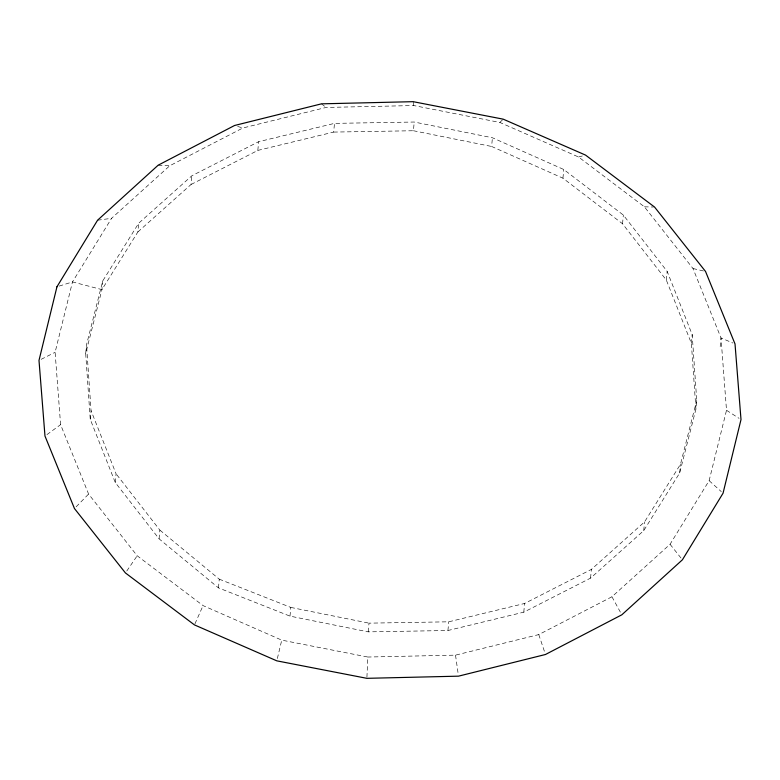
<?xml version="1.0" encoding="UTF-8"?>
<svg xmlns="http://www.w3.org/2000/svg" width="780" height="780" viewBox="0 0 780 780"><rect width="100%" height="100%" fill="white"/><g stroke="black" fill="none" stroke-linecap="round" stroke-linejoin="round"><path stroke-width="0.58" stroke-dasharray="3.9 2.92" d="M366.922 677.147L367.848 657.033L281.746 640.136L203.073 605.602L137.192 555.779L88.598 494.062L60.596 424.661L55.107 352.306L72.481 281.921L111.559 218.322L169.66 165.818L242.833 127.998L326.098 107.445L413.77 105.553L499.873 122.45L578.545 156.995L644.417 206.817L693.01 268.535L721.012 337.925L726.511 410.28L709.127 480.665L670.059 544.274L611.949 596.768L538.775 634.588L455.52 655.142L367.848 657.033M85.693 353.515L86.502 344.809L102.755 280.907L138.684 223.246L191.851 175.773L258.638 141.707L334.483 123.377L414.219 122.031L492.424 137.758L563.745 169.484L623.347 215.066L667.154 271.372L692.182 334.571L696.725 400.374L695.916 409.081L679.673 472.982L643.734 530.634L590.567 578.117L523.78 612.173L447.935 630.513L368.199 631.858L290.004 616.132L218.468 587.876L159.071 538.824L115.274 482.518L90.246 419.308L85.693 353.515L101.946 289.614L102.755 280.907M90.246 419.308L91.045 410.602L86.502 344.809M59.163 286.094L72.481 281.921L101.946 289.614L137.875 231.952L138.684 223.246M115.274 482.518L116.074 473.811L91.045 410.602M137.875 231.952L191.051 184.48L191.851 175.773M159.071 538.824L159.88 530.117L116.074 473.811M191.051 184.48L257.829 150.413L258.638 141.707M218.468 587.876L219.268 579.169L159.88 530.117M257.829 150.413L333.674 132.083L334.483 123.377M290.004 616.132L290.813 607.425L219.268 579.169M333.674 132.083L413.419 130.738L414.219 122.031M368.199 631.858L369.008 623.152L448.744 621.806L524.589 603.476L591.376 569.41L644.543 521.927L680.482 464.276L696.725 400.374M695.916 409.081L691.373 343.278L666.344 280.078L622.538 223.762L562.946 178.191L491.615 146.464L492.424 137.758M447.935 630.513L448.744 621.806M562.946 178.191L563.745 169.484M523.78 612.173L524.589 603.476M622.538 223.762L623.347 215.066M590.567 578.117L591.376 569.41M666.344 280.078L667.154 271.372M643.734 530.634L644.543 521.927M691.373 343.278L692.182 334.571M679.673 472.982L680.482 464.276M720.203 346.632L721.012 337.925L732.868 343.034M277.358 658.544L281.746 640.136M194.941 623.834L203.073 605.602M126.75 571.048L137.192 555.779M76.118 506.834L88.598 494.062M499.873 122.45L503.188 119.155M46.927 434.616L60.596 424.661M41.145 359.327L55.107 352.306M578.545 156.995L584.366 155.415M97.588 220.204L111.559 218.322M644.417 206.817L653.425 207.022M158.165 165.194L169.66 165.818M413.419 130.738L491.615 146.464M290.813 607.425L369.008 623.152M693.01 268.535L705.539 271.459M237.647 126.438L242.833 127.998M726.511 410.28L739.069 418.353M321.497 103.837L326.098 107.445M709.127 480.665L721.315 491.644M670.059 544.274L681.681 558.88M611.949 596.768L621.25 613.743M538.775 634.588L545.093 653.396M413.137 101.673L413.77 105.553M455.52 655.142L458.338 675.002"/><path stroke-width="1.17" d="M56.95 286.786L39 360.409L44.977 436.04L74.461 508.541L125.444 572.959L194.464 624.907L276.812 660.845L366.863 678.327L458.503 676.163L545.464 654.498L621.835 614.806L682.412 559.796L723.05 493.214L741 419.591L735.023 343.96L705.539 271.459L654.557 207.041L585.536 155.093L503.188 119.155L413.137 101.673L321.497 103.837L234.536 125.502L158.165 165.194L97.588 220.204L56.95 286.786"/></g></svg>
